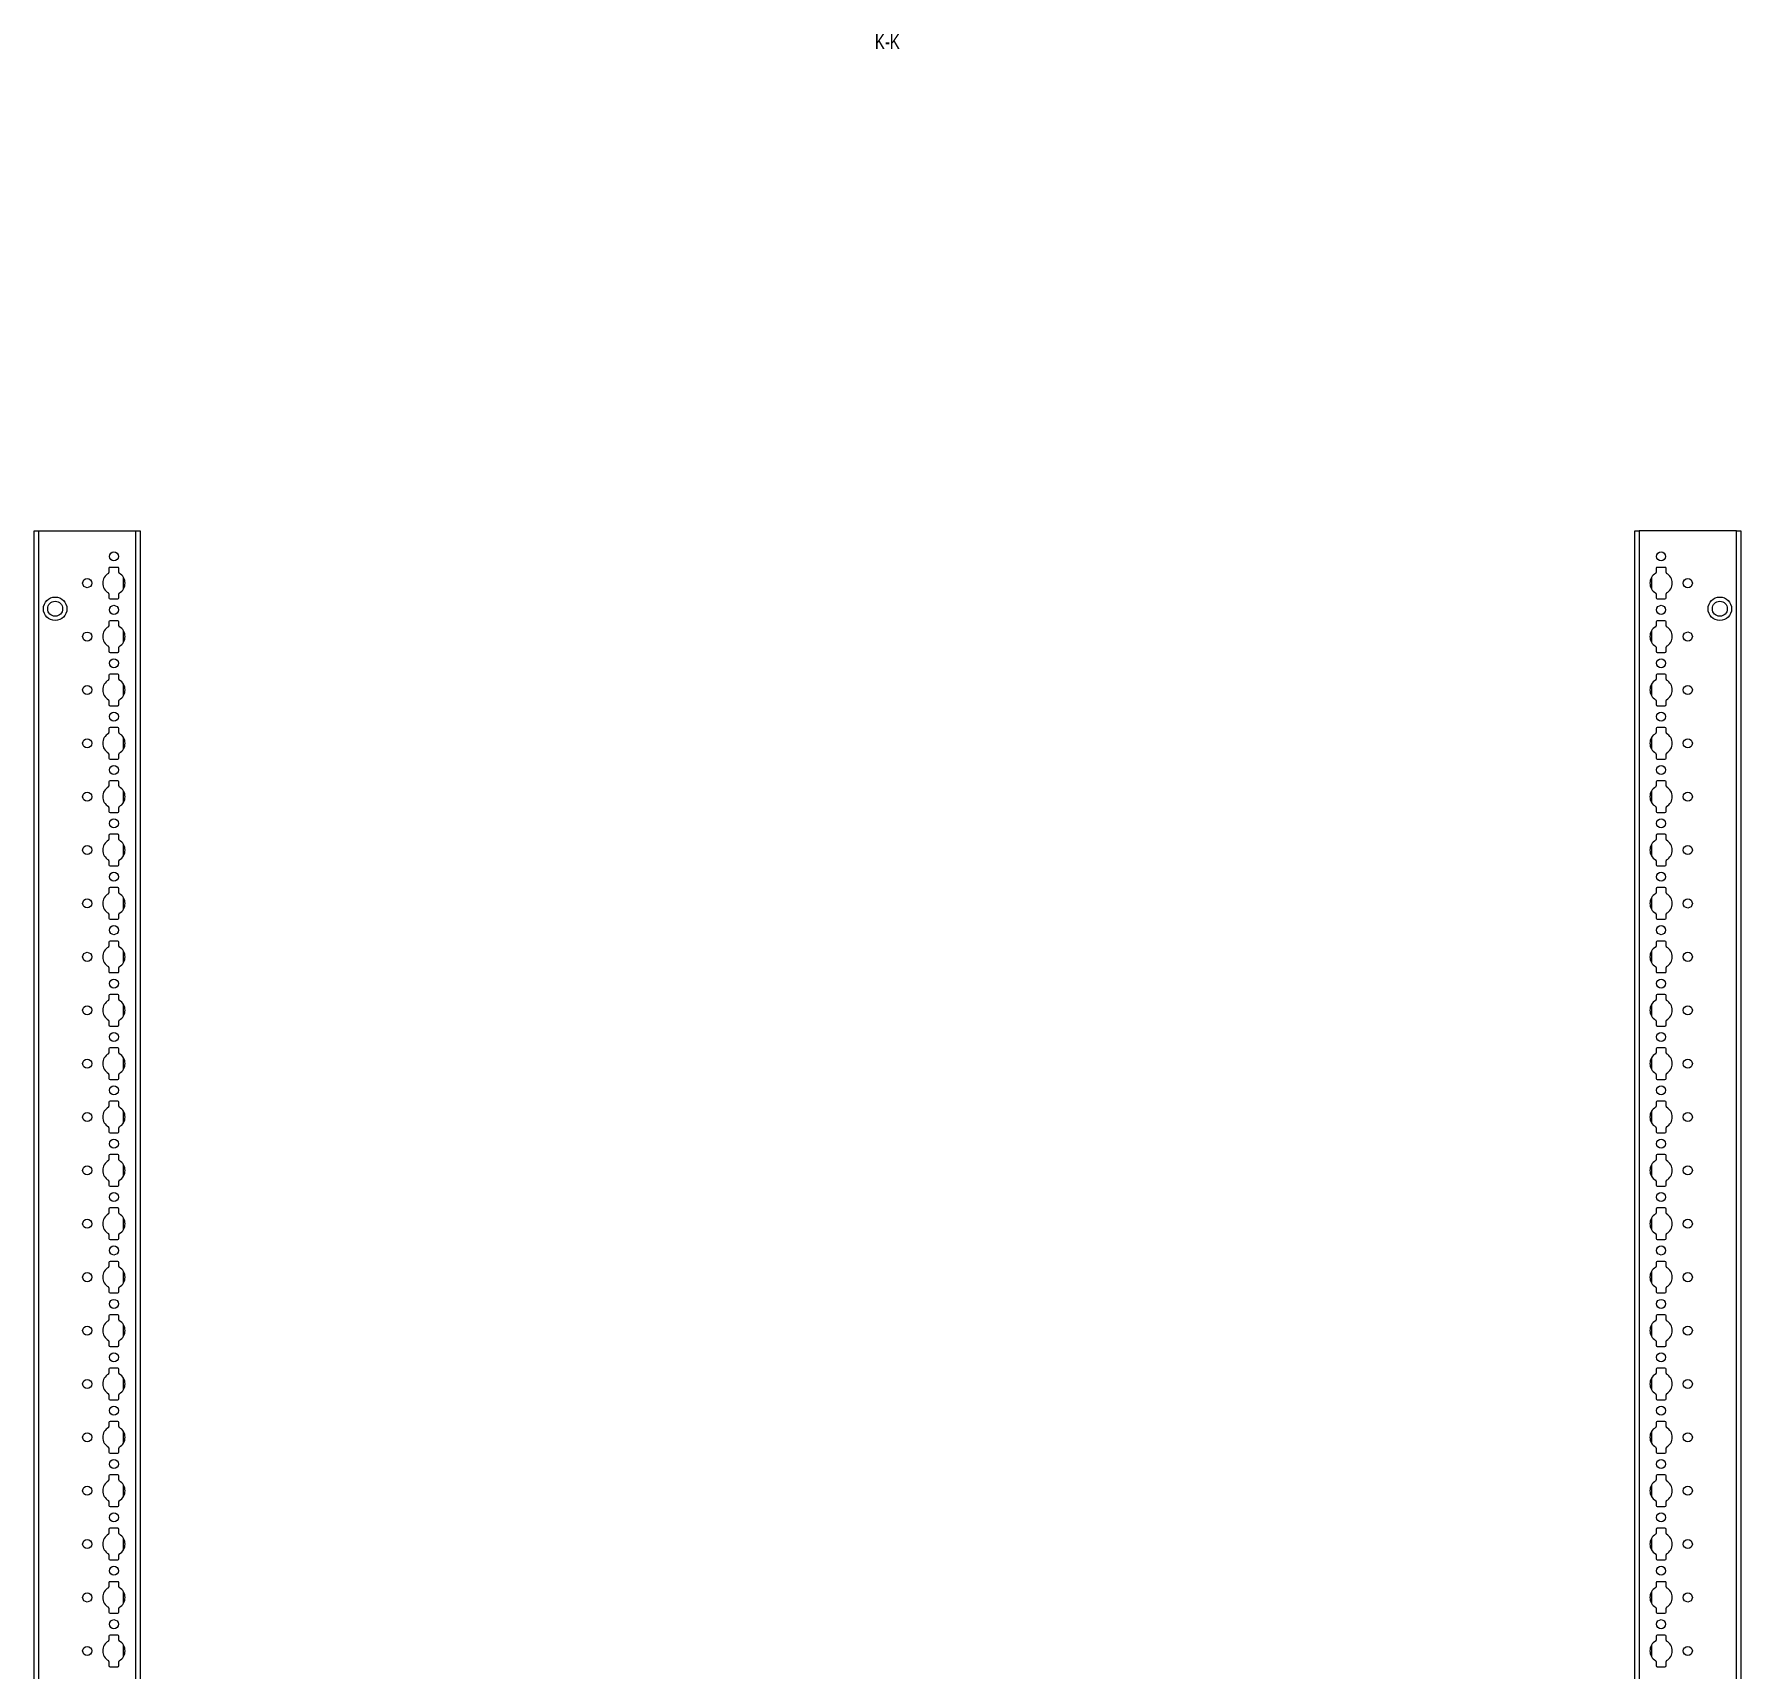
# Model space of a CAD drawing. Header units: millimetres. Extents: x -199 to 3657, y -1847 to 1507.
# Drawn here: x 2858 to 3657, y -86 to 680 of the extents above; entities that cross this region are included whole.
import ezdxf

# ---------------------------------------------------------------- set-up
doc = ezdxf.new("R2010")
doc.units = ezdxf.units.MM
doc.layers.add('FORMAT', color=7, linetype='Continuous')
doc.styles.add('SLDTEXTSTYLE0', font='TXT', dxfattribs={"width": 0.75})

msp = doc.modelspace()

# ---------------------------------------------------------------- linework, layer by layer
at = {"color": 7, "linetype": 'Continuous', "lineweight": 25}
for p, q in [((2857.73, -851.79), (2857.73, 447.21)), ((2857.73, 447.21), (2859.73, 447.21)), ((2859.73, 447.21), (2905.43, 447.21)), ((2905.43, 447.21), (2907.43, 447.21)), ((2907.43, 447.21), (2907.43, -851.79)), ((3607.43, -851.79), (3607.43, 447.21)), ((3607.43, 447.21), (3609.43, 447.21)), ((3655.13, 447.21), (3609.43, 447.21)), ((3655.13, 447.21), (3657.13, 447.21)), ((3657.13, 447.21), (3657.13, -851.79)), ((2892.78, 429.61), (2892.78, 427.73)), ((2896.88, 430.11), (2893.28, 430.11)), ((2897.38, 427.73), (2897.38, 429.61)), ((3617.48, 429.61), (3617.48, 427.73)), ((3621.58, 430.11), (3617.98, 430.11)), ((3622.08, 427.73), (3622.08, 429.61)), ((2892.78, 417.68), (2892.78, 415.81)), ((2897.38, 415.81), (2897.38, 417.68)), ((3617.48, 417.68), (3617.48, 415.81)), ((3622.08, 415.81), (3622.08, 417.68)), ((2893.28, 415.31), (2896.88, 415.31)), ((3617.98, 415.31), (3621.58, 415.31)), ((2892.78, 404.61), (2892.78, 402.73)), ((2896.88, 405.11), (2893.28, 405.11)), ((2897.38, 402.73), (2897.38, 404.61)), ((3617.48, 404.61), (3617.48, 402.73)), ((3621.58, 405.11), (3617.98, 405.11)), ((3622.08, 402.73), (3622.08, 404.61)), ((2892.78, 392.68), (2892.78, 390.81)), ((2897.38, 390.81), (2897.38, 392.68)), ((3617.48, 392.68), (3617.48, 390.81)), ((3622.08, 390.81), (3622.08, 392.68)), ((2893.28, 390.31), (2896.88, 390.31)), ((3617.98, 390.31), (3621.58, 390.31)), ((2892.78, 379.61), (2892.78, 377.73)), ((2896.88, 380.11), (2893.28, 380.11)), ((2897.38, 377.73), (2897.38, 379.61)), ((3617.48, 379.61), (3617.48, 377.73)), ((3621.58, 380.11), (3617.98, 380.11)), ((3622.08, 377.73), (3622.08, 379.61)), ((2892.78, 367.68), (2892.78, 365.81)), ((2893.28, 365.31), (2896.88, 365.31)), ((2897.38, 365.81), (2897.38, 367.68)), ((3617.48, 367.68), (3617.48, 365.81)), ((3617.98, 365.31), (3621.58, 365.31)), ((3622.08, 365.81), (3622.08, 367.68)), ((2892.78, 354.61), (2892.78, 352.73)), ((2896.88, 355.11), (2893.28, 355.11)), ((2897.38, 352.73), (2897.38, 354.61)), ((3617.48, 354.61), (3617.48, 352.73)), ((3621.58, 355.11), (3617.98, 355.11)), ((3622.08, 352.73), (3622.08, 354.61)), ((2892.78, 342.68), (2892.78, 340.81)), ((2893.28, 340.31), (2896.88, 340.31)), ((2897.38, 340.81), (2897.38, 342.68)), ((3617.48, 342.68), (3617.48, 340.81)), ((3617.98, 340.31), (3621.58, 340.31)), ((3622.08, 340.81), (3622.08, 342.68)), ((2892.78, 329.61), (2892.78, 327.73)), ((2896.88, 330.11), (2893.28, 330.11)), ((2897.38, 327.73), (2897.38, 329.61)), ((3617.48, 329.61), (3617.48, 327.73)), ((3621.58, 330.11), (3617.98, 330.11)), ((3622.08, 327.73), (3622.08, 329.61)), ((2892.78, 317.68), (2892.78, 315.81)), ((2893.28, 315.31), (2896.88, 315.31)), ((2897.38, 315.81), (2897.38, 317.68)), ((3617.48, 317.68), (3617.48, 315.81)), ((3617.98, 315.31), (3621.58, 315.31)), ((3622.08, 315.81), (3622.08, 317.68)), ((2892.78, 304.61), (2892.78, 302.73)), ((2896.88, 305.11), (2893.28, 305.11)), ((2897.38, 302.73), (2897.38, 304.61)), ((3617.48, 304.61), (3617.48, 302.73)), ((3621.58, 305.11), (3617.98, 305.11)), ((3622.08, 302.73), (3622.08, 304.61)), ((2892.78, 292.68), (2892.78, 290.81)), ((2893.28, 290.31), (2896.88, 290.31)), ((2897.38, 290.81), (2897.38, 292.68)), ((3617.48, 292.68), (3617.48, 290.81)), ((3617.98, 290.31), (3621.58, 290.31)), ((3622.08, 290.81), (3622.08, 292.68)), ((2896.88, 280.11), (2893.28, 280.11)), ((3621.58, 280.11), (3617.98, 280.11)), ((2892.78, 279.61), (2892.78, 277.73)), ((2897.38, 277.73), (2897.38, 279.61)), ((3617.48, 279.61), (3617.48, 277.73)), ((3622.08, 277.73), (3622.08, 279.61)), ((2892.78, 267.68), (2892.78, 265.81)), ((2893.28, 265.31), (2896.88, 265.31)), ((2897.38, 265.81), (2897.38, 267.68)), ((3617.48, 267.68), (3617.48, 265.81)), ((3617.98, 265.31), (3621.58, 265.31)), ((3622.08, 265.81), (3622.08, 267.68)), ((2892.78, 254.61), (2892.78, 252.73)), ((2896.88, 255.11), (2893.28, 255.11)), ((2897.38, 252.73), (2897.38, 254.61)), ((3617.48, 254.61), (3617.48, 252.73)), ((3621.58, 255.11), (3617.98, 255.11)), ((3622.08, 252.73), (3622.08, 254.61)), ((2892.78, 242.68), (2892.78, 240.81)), ((2893.28, 240.31), (2896.88, 240.31)), ((2897.38, 240.81), (2897.38, 242.68)), ((3617.48, 242.68), (3617.48, 240.81)), ((3617.98, 240.31), (3621.58, 240.31)), ((3622.08, 240.81), (3622.08, 242.68)), ((2892.78, 229.61), (2892.78, 227.73)), ((2896.88, 230.11), (2893.28, 230.11)), ((2897.38, 227.73), (2897.38, 229.61)), ((3617.48, 229.61), (3617.48, 227.73)), ((3621.58, 230.11), (3617.98, 230.11)), ((3622.08, 227.73), (3622.08, 229.61)), ((2892.78, 217.68), (2892.78, 215.81)), ((2897.38, 215.81), (2897.38, 217.68)), ((3617.48, 217.68), (3617.48, 215.81)), ((3622.08, 215.81), (3622.08, 217.68)), ((2893.28, 215.31), (2896.88, 215.31)), ((3617.98, 215.31), (3621.58, 215.31)), ((2892.78, 204.61), (2892.78, 202.73)), ((2896.88, 205.11), (2893.28, 205.11)), ((2897.38, 202.73), (2897.38, 204.61)), ((3617.48, 204.61), (3617.48, 202.73)), ((3621.58, 205.11), (3617.98, 205.11)), ((3622.08, 202.73), (3622.08, 204.61)), ((2892.78, 192.68), (2892.78, 190.81)), ((2897.38, 190.81), (2897.38, 192.68)), ((3617.48, 192.68), (3617.48, 190.81)), ((3622.08, 190.81), (3622.08, 192.68)), ((2893.28, 190.31), (2896.88, 190.31)), ((3617.98, 190.31), (3621.58, 190.31)), ((2892.78, 179.61), (2892.78, 177.73)), ((2896.88, 180.11), (2893.28, 180.11)), ((2897.38, 177.73), (2897.38, 179.61)), ((3617.48, 179.61), (3617.48, 177.73)), ((3621.58, 180.11), (3617.98, 180.11)), ((3622.08, 177.73), (3622.08, 179.61)), ((2892.78, 167.68), (2892.78, 165.81)), ((2893.28, 165.31), (2896.88, 165.31)), ((2897.38, 165.81), (2897.38, 167.68)), ((3617.48, 167.68), (3617.48, 165.81)), ((3617.98, 165.31), (3621.58, 165.31)), ((3622.08, 165.81), (3622.08, 167.68)), ((2892.78, 154.61), (2892.78, 152.73)), ((2896.88, 155.11), (2893.28, 155.11)), ((2897.38, 152.73), (2897.38, 154.61)), ((3617.48, 154.61), (3617.48, 152.73)), ((3621.58, 155.11), (3617.98, 155.11)), ((3622.08, 152.73), (3622.08, 154.61)), ((2892.78, 142.68), (2892.78, 140.81)), ((2893.28, 140.31), (2896.88, 140.31)), ((2897.38, 140.81), (2897.38, 142.68)), ((3617.48, 142.68), (3617.48, 140.81)), ((3617.98, 140.31), (3621.58, 140.31)), ((3622.08, 140.81), (3622.08, 142.68)), ((2892.78, 129.61), (2892.78, 127.73)), ((2896.88, 130.11), (2893.28, 130.11)), ((2897.38, 127.73), (2897.38, 129.61)), ((3617.48, 129.61), (3617.48, 127.73)), ((3621.58, 130.11), (3617.98, 130.11)), ((3622.08, 127.73), (3622.08, 129.61)), ((2892.78, 117.68), (2892.78, 115.81)), ((2893.28, 115.31), (2896.88, 115.31)), ((2897.38, 115.81), (2897.38, 117.68)), ((3617.48, 117.68), (3617.48, 115.81)), ((3617.98, 115.31), (3621.58, 115.31)), ((3622.08, 115.81), (3622.08, 117.68)), ((2892.78, 104.61), (2892.78, 102.73)), ((2896.88, 105.11), (2893.28, 105.11)), ((2897.38, 102.73), (2897.38, 104.61)), ((3617.48, 104.61), (3617.48, 102.73)), ((3621.58, 105.11), (3617.98, 105.11)), ((3622.08, 102.73), (3622.08, 104.61)), ((2892.78, 92.68), (2892.78, 90.81)), ((2893.28, 90.31), (2896.88, 90.31)), ((2897.38, 90.81), (2897.38, 92.68)), ((3617.48, 92.68), (3617.48, 90.81)), ((3617.98, 90.31), (3621.58, 90.31)), ((3622.08, 90.81), (3622.08, 92.68)), ((2896.88, 80.11), (2893.28, 80.11)), ((3621.58, 80.11), (3617.98, 80.11)), ((2892.78, 79.61), (2892.78, 77.73)), ((2897.38, 77.73), (2897.38, 79.61)), ((3617.48, 79.61), (3617.48, 77.73)), ((3622.08, 77.73), (3622.08, 79.61)), ((2892.78, 67.68), (2892.78, 65.81)), ((2893.28, 65.31), (2896.88, 65.31)), ((2897.38, 65.81), (2897.38, 67.68)), ((3617.48, 67.68), (3617.48, 65.81)), ((3617.98, 65.31), (3621.58, 65.31)), ((3622.08, 65.81), (3622.08, 67.68)), ((2892.78, 54.61), (2892.78, 52.73)), ((2896.88, 55.11), (2893.28, 55.11)), ((2897.38, 52.73), (2897.38, 54.61)), ((3617.48, 54.61), (3617.48, 52.73)), ((3621.58, 55.11), (3617.98, 55.11)), ((3622.08, 52.73), (3622.08, 54.61)), ((2892.78, 42.68), (2892.78, 40.81)), ((2893.28, 40.31), (2896.88, 40.31)), ((2897.38, 40.81), (2897.38, 42.68)), ((3617.48, 42.68), (3617.48, 40.81)), ((3617.98, 40.31), (3621.58, 40.31)), ((3622.08, 40.81), (3622.08, 42.68)), ((2892.78, 29.61), (2892.78, 27.73)), ((2896.88, 30.11), (2893.28, 30.11)), ((2897.38, 27.73), (2897.38, 29.61)), ((3617.48, 29.61), (3617.48, 27.73)), ((3621.58, 30.11), (3617.98, 30.11)), ((3622.08, 27.73), (3622.08, 29.61)), ((2892.78, 17.68), (2892.78, 15.81)), ((2897.38, 15.81), (2897.38, 17.68)), ((3617.48, 17.68), (3617.48, 15.81)), ((3622.08, 15.81), (3622.08, 17.68)), ((2893.28, 15.31), (2896.88, 15.31)), ((3617.98, 15.31), (3621.58, 15.31)), ((2892.78, 4.61), (2892.78, 2.73)), ((2896.88, 5.11), (2893.28, 5.11)), ((2897.38, 2.73), (2897.38, 4.61)), ((3617.48, 4.61), (3617.48, 2.73)), ((3621.58, 5.11), (3617.98, 5.11)), ((3622.08, 2.73), (3622.08, 4.61)), ((2892.78, -7.32), (2892.78, -9.19)), ((2897.38, -9.19), (2897.38, -7.32)), ((3617.48, -7.32), (3617.48, -9.19)), ((3622.08, -9.19), (3622.08, -7.32)), ((2893.28, -9.69), (2896.88, -9.69)), ((3617.98, -9.69), (3621.58, -9.69)), ((2892.78, -20.39), (2892.78, -22.27)), ((2896.88, -19.89), (2893.28, -19.89)), ((2897.38, -22.27), (2897.38, -20.39)), ((3617.48, -20.39), (3617.48, -22.27)), ((3621.58, -19.89), (3617.98, -19.89)), ((3622.08, -22.27), (3622.08, -20.39)), ((2892.78, -32.32), (2892.78, -34.19)), ((2893.28, -34.69), (2896.88, -34.69)), ((2897.38, -34.19), (2897.38, -32.32)), ((3617.48, -32.32), (3617.48, -34.19)), ((3617.98, -34.69), (3621.58, -34.69)), ((3622.08, -34.19), (3622.08, -32.32)), ((2892.78, -45.39), (2892.78, -47.27)), ((2896.88, -44.89), (2893.28, -44.89)), ((2897.38, -47.27), (2897.38, -45.39)), ((3617.48, -45.39), (3617.48, -47.27)), ((3621.58, -44.89), (3617.98, -44.89)), ((3622.08, -47.27), (3622.08, -45.39)), ((2892.78, -57.32), (2892.78, -59.19)), ((2893.28, -59.69), (2896.88, -59.69)), ((2897.38, -59.19), (2897.38, -57.32)), ((3617.48, -57.32), (3617.48, -59.19)), ((3617.98, -59.69), (3621.58, -59.69)), ((3622.08, -59.19), (3622.08, -57.32)), ((2892.78, -70.39), (2892.78, -72.27)), ((2896.88, -69.89), (2893.28, -69.89)), ((2897.38, -72.27), (2897.38, -70.39)), ((3617.48, -70.39), (3617.48, -72.27)), ((3621.58, -69.89), (3617.98, -69.89)), ((3622.08, -72.27), (3622.08, -70.39)), ((2892.78, -82.32), (2892.78, -84.19)), ((2893.28, -84.69), (2896.88, -84.69)), ((2897.38, -84.19), (2897.38, -82.32)), ((3617.48, -82.32), (3617.48, -84.19)), ((3617.98, -84.69), (3621.58, -84.69)), ((3622.08, -84.19), (3622.08, -82.32))]:
    msp.add_line(p, q, dxfattribs=at)
at = {"color": 8, "linetype": 'Continuous', "lineweight": 18}
for p, q in [((2859.73, 447.21), (2859.73, -851.79)), ((2905.43, -851.79), (2905.43, 447.21)), ((3609.43, 447.21), (3609.43, -851.79)), ((3655.13, -851.79), (3655.13, 447.21)), ((2899.58, 420), (2899.58, 425.41)), ((3615.28, 425.41), (3615.28, 420)), ((2899.58, 395), (2899.58, 400.41)), ((3615.28, 400.41), (3615.28, 395)), ((2899.58, 370), (2899.58, 375.41)), ((3615.28, 375.41), (3615.28, 370)), ((2899.58, 345), (2899.58, 350.41)), ((3615.28, 350.41), (3615.28, 345)), ((2899.58, 320), (2899.58, 325.41)), ((3615.28, 325.41), (3615.28, 320)), ((2899.58, 295), (2899.58, 300.41)), ((3615.28, 300.41), (3615.28, 295)), ((2899.58, 270), (2899.58, 275.41)), ((3615.28, 275.41), (3615.28, 270)), ((2899.58, 245), (2899.58, 250.41)), ((3615.28, 250.41), (3615.28, 245)), ((2899.58, 220), (2899.58, 225.41)), ((3615.28, 225.41), (3615.28, 220)), ((2899.58, 195), (2899.58, 200.41)), ((3615.28, 200.41), (3615.28, 195)), ((2899.58, 170), (2899.58, 175.41)), ((3615.28, 175.41), (3615.28, 170)), ((2899.58, 145), (2899.58, 150.41)), ((3615.28, 150.41), (3615.28, 145)), ((2899.58, 120), (2899.58, 125.41)), ((3615.28, 125.41), (3615.28, 120)), ((2899.58, 95), (2899.58, 100.41)), ((3615.28, 100.41), (3615.28, 95)), ((2899.58, 70), (2899.58, 75.41)), ((3615.28, 75.41), (3615.28, 70)), ((2899.58, 45), (2899.58, 50.41)), ((3615.28, 50.41), (3615.28, 45)), ((2899.58, 20), (2899.58, 25.41)), ((3615.28, 25.41), (3615.28, 20)), ((2899.58, -5), (2899.58, 0.41)), ((3615.28, 0.41), (3615.28, -5)), ((2899.58, -30), (2899.58, -24.59)), ((3615.28, -24.59), (3615.28, -30)), ((2899.58, -55), (2899.58, -49.59)), ((3615.28, -49.59), (3615.28, -55)), ((2899.58, -80), (2899.58, -74.59)), ((3615.28, -74.59), (3615.28, -80))]:
    msp.add_line(p, q, dxfattribs=at)
at = {"color": 7, "linetype": 'Continuous', "lineweight": 25}
for centre, radius in [((2895.08, 435.21), 2.12), ((3619.78, 435.21), 2.12), ((2882.58, 422.71), 2.12), ((3632.28, 422.71), 2.13), ((2867.58, 410.71), 5.5), ((3647.28, 410.71), 5.5), ((2867.58, 410.71), 3.5), ((2895.08, 410.21), 2.12), ((3619.78, 410.21), 2.12), ((3647.28, 410.71), 3.5), ((2882.58, 397.71), 2.12), ((3632.28, 397.71), 2.13), ((2895.08, 385.21), 2.12), ((3619.78, 385.21), 2.12), ((2882.58, 372.71), 2.12), ((3632.28, 372.71), 2.13), ((2895.08, 360.21), 2.12), ((3619.78, 360.21), 2.12), ((2882.58, 347.71), 2.12), ((3632.28, 347.71), 2.13), ((2895.08, 335.21), 2.12), ((3619.78, 335.21), 2.12), ((2882.58, 322.71), 2.12), ((3632.28, 322.71), 2.13), ((2895.08, 310.21), 2.12), ((3619.78, 310.21), 2.12), ((2882.58, 297.71), 2.12), ((3632.28, 297.71), 2.13), ((2895.08, 285.21), 2.12), ((3619.78, 285.21), 2.12), ((2882.58, 272.71), 2.12), ((3632.28, 272.71), 2.13), ((2895.08, 260.21), 2.12), ((3619.78, 260.21), 2.12), ((2882.58, 247.71), 2.12), ((3632.28, 247.71), 2.13), ((2895.08, 235.21), 2.12), ((3619.78, 235.21), 2.12), ((2882.58, 222.71), 2.12), ((3632.28, 222.71), 2.13), ((2895.08, 210.21), 2.12), ((3619.78, 210.21), 2.12), ((2882.58, 197.71), 2.12), ((3632.28, 197.71), 2.12), ((2895.08, 185.21), 2.12), ((3619.78, 185.21), 2.12), ((2882.58, 172.71), 2.12), ((3632.28, 172.71), 2.12), ((2895.08, 160.21), 2.12), ((3619.78, 160.21), 2.12), ((2882.58, 147.71), 2.12), ((3632.28, 147.71), 2.12), ((2895.08, 135.21), 2.12), ((3619.78, 135.21), 2.12), ((2882.58, 122.71), 2.12), ((3632.28, 122.71), 2.12), ((2895.08, 110.21), 2.12), ((3619.78, 110.21), 2.12), ((2882.58, 97.71), 2.12), ((3632.28, 97.71), 2.12), ((2895.08, 85.21), 2.12), ((3619.78, 85.21), 2.12), ((2882.58, 72.71), 2.12), ((3632.28, 72.71), 2.12), ((2895.08, 60.21), 2.12), ((3619.78, 60.21), 2.12), ((2882.58, 47.71), 2.12), ((3632.28, 47.71), 2.12), ((2895.08, 35.21), 2.12), ((3619.78, 35.21), 2.12), ((2882.58, 22.71), 2.12), ((3632.28, 22.71), 2.12), ((2895.08, 10.21), 2.12), ((3619.78, 10.21), 2.12), ((2882.58, -2.29), 2.12), ((3632.28, -2.29), 2.12), ((2895.08, -14.79), 2.12), ((3619.78, -14.79), 2.12), ((2882.58, -27.29), 2.12), ((3632.28, -27.29), 2.12), ((2895.08, -39.79), 2.12), ((3619.78, -39.79), 2.12), ((2882.58, -52.29), 2.12), ((3632.28, -52.29), 2.12), ((2895.08, -64.79), 2.12), ((3619.78, -64.79), 2.12), ((2882.58, -77.29), 2.12), ((3632.28, -77.29), 2.12)]:
    msp.add_circle(centre, radius, dxfattribs=at)
for centre, radius, start, end in [((2895.08, 422.71), 5.25, 119.14074, 240.85926), ((2892.28, 427.73), 0.5, 299.14074, 0), ((2893.28, 429.61), 0.5, 90, 180), ((2896.88, 429.61), 0.5, 0, 90), ((2897.88, 427.73), 0.5, 180, 240.85926), ((2895.08, 422.71), 5.25, 299.14074, 60.85926), ((3619.78, 422.71), 5.25, 119.14074, 240.85926), ((3616.98, 427.73), 0.5, 299.14074, 0), ((3617.98, 429.61), 0.5, 90, 180), ((3621.58, 429.61), 0.5, 360, 90), ((3622.58, 427.73), 0.5, 180, 240.85926), ((3619.78, 422.71), 5.25, 299.14074, 60.85926), ((2892.28, 417.68), 0.5, 0, 60.85926), ((2893.28, 415.81), 0.5, 180, 270), ((2896.88, 415.81), 0.5, 270, 0), ((2897.88, 417.68), 0.5, 119.14074, 180), ((3616.98, 417.68), 0.5, 0, 60.85926), ((3617.98, 415.81), 0.5, 180, 270), ((3621.58, 415.81), 0.5, 270, 0), ((3622.58, 417.68), 0.5, 119.14074, 180), ((2895.08, 397.71), 5.25, 119.14074, 240.85926), ((2892.28, 402.73), 0.5, 299.14074, 0), ((2893.28, 404.61), 0.5, 90, 180), ((2896.88, 404.61), 0.5, 0, 90), ((2897.88, 402.73), 0.5, 180, 240.85926), ((2895.08, 397.71), 5.25, 299.14074, 60.85926), ((3619.78, 397.71), 5.25, 119.14074, 240.85926), ((3616.98, 402.73), 0.5, 299.14074, 0), ((3617.98, 404.61), 0.5, 90, 180), ((3621.58, 404.61), 0.5, 0, 90), ((3622.58, 402.73), 0.5, 180, 240.85926), ((3619.78, 397.71), 5.25, 299.14074, 60.85926), ((2892.28, 392.68), 0.5, 0, 60.85926), ((2897.88, 392.68), 0.5, 119.14074, 180), ((3616.98, 392.68), 0.5, 0, 60.85926), ((3622.58, 392.68), 0.5, 119.14074, 180), ((2893.28, 390.81), 0.5, 180, 270), ((2896.88, 390.81), 0.5, 270, 0), ((3617.98, 390.81), 0.5, 180, 270), ((3621.58, 390.81), 0.5, 270, 0), ((2895.08, 372.71), 5.25, 119.14074, 240.85926), ((2892.28, 377.73), 0.5, 299.14074, 0), ((2893.28, 379.61), 0.5, 90, 180), ((2896.88, 379.61), 0.5, 0, 90), ((2897.88, 377.73), 0.5, 180, 240.85926), ((2895.08, 372.71), 5.25, 299.14074, 60.85926), ((3619.78, 372.71), 5.25, 119.14074, 240.85926), ((3616.98, 377.73), 0.5, 299.14074, 0), ((3617.98, 379.61), 0.5, 90, 180), ((3621.58, 379.61), 0.5, 0, 90), ((3622.58, 377.73), 0.5, 180, 240.85926), ((3619.78, 372.71), 5.25, 299.14074, 60.85926), ((2892.28, 367.68), 0.5, 0, 60.85926), ((2897.88, 367.68), 0.5, 119.14074, 180), ((3616.98, 367.68), 0.5, 0, 60.85926), ((3622.58, 367.68), 0.5, 119.14074, 180), ((2893.28, 365.81), 0.5, 180, 270), ((2896.88, 365.81), 0.5, 270, 0), ((3617.98, 365.81), 0.5, 180, 270), ((3621.58, 365.81), 0.5, 270, 0), ((2895.08, 347.71), 5.25, 119.14074, 240.85926), ((2892.28, 352.73), 0.5, 299.14074, 0), ((2893.28, 354.61), 0.5, 90, 180), ((2896.88, 354.61), 0.5, 0, 90), ((2897.88, 352.73), 0.5, 180, 240.85926), ((2895.08, 347.71), 5.25, 299.14074, 60.85926), ((3619.78, 347.71), 5.25, 119.14074, 240.85926), ((3616.98, 352.73), 0.5, 299.14074, 0), ((3617.98, 354.61), 0.5, 90, 180), ((3621.58, 354.61), 0.5, 0, 90), ((3622.58, 352.73), 0.5, 180, 240.85926), ((3619.78, 347.71), 5.25, 299.14074, 60.85926), ((2892.28, 342.68), 0.5, 0, 60.85926), ((2893.28, 340.81), 0.5, 180, 270), ((2896.88, 340.81), 0.5, 270, 0), ((2897.88, 342.68), 0.5, 119.14074, 180), ((3616.98, 342.68), 0.5, 0, 60.85926), ((3617.98, 340.81), 0.5, 180, 270), ((3621.58, 340.81), 0.5, 270, 0), ((3622.58, 342.68), 0.5, 119.14074, 180), ((2893.28, 329.61), 0.5, 90, 180), ((2896.88, 329.61), 0.5, 0, 90), ((3617.98, 329.61), 0.5, 90, 180), ((3621.58, 329.61), 0.5, 0, 90), ((2895.08, 322.71), 5.25, 119.14074, 240.85926), ((2892.28, 327.73), 0.5, 299.14074, 0), ((2897.88, 327.73), 0.5, 180, 240.85926), ((2895.08, 322.71), 5.25, 299.14074, 60.85926), ((3619.78, 322.71), 5.25, 119.14074, 240.85926), ((3616.98, 327.73), 0.5, 299.14074, 0), ((3622.58, 327.73), 0.5, 180, 240.85926), ((3619.78, 322.71), 5.25, 299.14074, 60.85926), ((2892.28, 317.68), 0.5, 0, 60.85926), ((2893.28, 315.81), 0.5, 180, 270), ((2896.88, 315.81), 0.5, 270, 0), ((2897.88, 317.68), 0.5, 119.14074, 180), ((3616.98, 317.68), 0.5, 0, 60.85926), ((3617.98, 315.81), 0.5, 180, 270), ((3621.58, 315.81), 0.5, 270, 0), ((3622.58, 317.68), 0.5, 119.14074, 180), ((2893.28, 304.61), 0.5, 90, 180), ((2896.88, 304.61), 0.5, 0, 90), ((3617.98, 304.61), 0.5, 90, 180), ((3621.58, 304.61), 0.5, 0, 90), ((2895.08, 297.71), 5.25, 119.14074, 240.85926), ((2892.28, 302.73), 0.5, 299.14074, 0), ((2897.88, 302.73), 0.5, 180, 240.85926), ((2895.08, 297.71), 5.25, 299.14074, 60.85926), ((3619.78, 297.71), 5.25, 119.14074, 240.85926), ((3616.98, 302.73), 0.5, 299.14074, 0), ((3622.58, 302.73), 0.5, 180, 240.85926), ((3619.78, 297.71), 5.25, 299.14074, 60.85926), ((2892.28, 292.68), 0.5, 0, 60.85926), ((2893.28, 290.81), 0.5, 180, 270), ((2896.88, 290.81), 0.5, 270, 0), ((2897.88, 292.68), 0.5, 119.14074, 180), ((3616.98, 292.68), 0.5, 0, 60.85926), ((3617.98, 290.81), 0.5, 180, 270), ((3621.58, 290.81), 0.5, 270, 0), ((3622.58, 292.68), 0.5, 119.14074, 180), ((2893.28, 279.61), 0.5, 90, 180), ((2896.88, 279.61), 0.5, 0, 90), ((3617.98, 279.61), 0.5, 90, 180), ((3621.58, 279.61), 0.5, 0, 90), ((2895.08, 272.71), 5.25, 119.14074, 240.85926), ((2892.28, 277.73), 0.5, 299.14074, 0), ((2897.88, 277.73), 0.5, 180, 240.85926), ((2895.08, 272.71), 5.25, 299.14074, 60.85926), ((3619.78, 272.71), 5.25, 119.14074, 240.85926), ((3616.98, 277.73), 0.5, 299.14074, 0), ((3622.58, 277.73), 0.5, 180, 240.85926), ((3619.78, 272.71), 5.25, 299.14074, 60.85926), ((2892.28, 267.68), 0.5, 0, 60.85926), ((2893.28, 265.81), 0.5, 180, 270), ((2896.88, 265.81), 0.5, 270, 0), ((2897.88, 267.68), 0.5, 119.14074, 180), ((3616.98, 267.68), 0.5, 0, 60.85926), ((3617.98, 265.81), 0.5, 180, 270), ((3621.58, 265.81), 0.5, 270, 0), ((3622.58, 267.68), 0.5, 119.14074, 180), ((2895.08, 247.71), 5.25, 119.14074, 240.85926), ((2892.28, 252.73), 0.5, 299.14074, 0), ((2893.28, 254.61), 0.5, 90, 180), ((2896.88, 254.61), 0.5, 0, 90), ((2897.88, 252.73), 0.5, 180, 240.85926), ((2895.08, 247.71), 5.25, 299.14074, 60.85926), ((3619.78, 247.71), 5.25, 119.14074, 240.85926), ((3616.98, 252.73), 0.5, 299.14074, 0), ((3617.98, 254.61), 0.5, 90, 180), ((3621.58, 254.61), 0.5, 0, 90), ((3622.58, 252.73), 0.5, 180, 240.85926), ((3619.78, 247.71), 5.25, 299.14074, 60.85926), ((2892.28, 242.68), 0.5, 0, 60.85926), ((2893.28, 240.81), 0.5, 180, 270), ((2896.88, 240.81), 0.5, 270, 0), ((2897.88, 242.68), 0.5, 119.14074, 180), ((3616.98, 242.68), 0.5, 0, 60.85926), ((3617.98, 240.81), 0.5, 180, 270), ((3621.58, 240.81), 0.5, 270, 0), ((3622.58, 242.68), 0.5, 119.14074, 180), ((2895.08, 222.71), 5.25, 119.14074, 240.85926), ((2892.28, 227.73), 0.5, 299.14074, 0), ((2893.28, 229.61), 0.5, 90, 180), ((2896.88, 229.61), 0.5, 0, 90), ((2897.88, 227.73), 0.5, 180, 240.85926), ((2895.08, 222.71), 5.25, 299.14074, 60.85926), ((3619.78, 222.71), 5.25, 119.14074, 240.85926), ((3616.98, 227.73), 0.5, 299.14074, 0), ((3617.98, 229.61), 0.5, 90, 180), ((3621.58, 229.61), 0.5, 0, 90), ((3622.58, 227.73), 0.5, 180, 240.85926), ((3619.78, 222.71), 5.25, 299.14074, 60.85926), ((2892.28, 217.68), 0.5, 0, 60.85926), ((2897.88, 217.68), 0.5, 119.14074, 180), ((3616.98, 217.68), 0.5, 0, 60.85926), ((3622.58, 217.68), 0.5, 119.14074, 180), ((2893.28, 215.81), 0.5, 180, 270), ((2896.88, 215.81), 0.5, 270, 0), ((3617.98, 215.81), 0.5, 180, 270), ((3621.58, 215.81), 0.5, 270, 0), ((2895.08, 197.71), 5.25, 119.14074, 240.85926), ((2892.28, 202.73), 0.5, 299.14074, 0), ((2893.28, 204.61), 0.5, 90, 180), ((2896.88, 204.61), 0.5, 0, 90), ((2897.88, 202.73), 0.5, 180, 240.85926), ((2895.08, 197.71), 5.25, 299.14074, 60.85926), ((3619.78, 197.71), 5.25, 119.14074, 240.85926), ((3616.98, 202.73), 0.5, 299.14074, 0), ((3617.98, 204.61), 0.5, 90, 180), ((3621.58, 204.61), 0.5, 0, 90), ((3622.58, 202.73), 0.5, 180, 240.85926), ((3619.78, 197.71), 5.25, 299.14074, 60.85926), ((2892.28, 192.68), 0.5, 0, 60.85926), ((2897.88, 192.68), 0.5, 119.14074, 180), ((3616.98, 192.68), 0.5, 0, 60.85926), ((3622.58, 192.68), 0.5, 119.14074, 180), ((2893.28, 190.81), 0.5, 180, 270), ((2896.88, 190.81), 0.5, 270, 0), ((3617.98, 190.81), 0.5, 180, 270), ((3621.58, 190.81), 0.5, 270, 0), ((2895.08, 172.71), 5.25, 119.14074, 240.85926), ((2892.28, 177.73), 0.5, 299.14074, 0), ((2893.28, 179.61), 0.5, 90, 180), ((2896.88, 179.61), 0.5, 360, 90), ((2897.88, 177.73), 0.5, 180, 240.85926), ((2895.08, 172.71), 5.25, 299.14074, 60.85926), ((3619.78, 172.71), 5.25, 119.14074, 240.85926), ((3616.98, 177.73), 0.5, 299.14074, 0), ((3617.98, 179.61), 0.5, 90, 180), ((3621.58, 179.61), 0.5, 0, 90), ((3622.58, 177.73), 0.5, 180, 240.85926), ((3619.78, 172.71), 5.25, 299.14074, 60.85926), ((2892.28, 167.68), 0.5, 0, 60.85926), ((2897.88, 167.68), 0.5, 119.14074, 180), ((3616.98, 167.68), 0.5, 0, 60.85926), ((3622.58, 167.68), 0.5, 119.14074, 180), ((2893.28, 165.81), 0.5, 180, 270), ((2896.88, 165.81), 0.5, 270, 0), ((3617.98, 165.81), 0.5, 180, 270), ((3621.58, 165.81), 0.5, 270, 0), ((2895.08, 147.71), 5.25, 119.14074, 240.85926), ((2892.28, 152.73), 0.5, 299.14074, 0), ((2893.28, 154.61), 0.5, 90, 180), ((2896.88, 154.61), 0.5, 360, 90), ((2897.88, 152.73), 0.5, 180, 240.85926), ((2895.08, 147.71), 5.25, 299.14074, 60.85926), ((3619.78, 147.71), 5.25, 119.14074, 240.85926), ((3616.98, 152.73), 0.5, 299.14074, 0), ((3617.98, 154.61), 0.5, 90, 180), ((3621.58, 154.61), 0.5, 0, 90), ((3622.58, 152.73), 0.5, 180, 240.85926), ((3619.78, 147.71), 5.25, 299.14074, 60.85926), ((2892.28, 142.68), 0.5, 0, 60.85926), ((2893.28, 140.81), 0.5, 180, 270), ((2896.88, 140.81), 0.5, 270, 0), ((2897.88, 142.68), 0.5, 119.14074, 180), ((3616.98, 142.68), 0.5, 0, 60.85926), ((3617.98, 140.81), 0.5, 180, 270), ((3621.58, 140.81), 0.5, 270, 0), ((3622.58, 142.68), 0.5, 119.14074, 180), ((2893.28, 129.61), 0.5, 90, 180), ((2896.88, 129.61), 0.5, 0, 90), ((3617.98, 129.61), 0.5, 90, 180), ((3621.58, 129.61), 0.5, 0, 90), ((2895.08, 122.71), 5.25, 119.14074, 240.85926), ((2892.28, 127.73), 0.5, 299.14074, 0), ((2897.88, 127.73), 0.5, 180, 240.85926), ((2895.08, 122.71), 5.25, 299.14074, 60.85926), ((3619.78, 122.71), 5.25, 119.14074, 240.85926), ((3616.98, 127.73), 0.5, 299.14074, 0), ((3622.58, 127.73), 0.5, 180, 240.85926), ((3619.78, 122.71), 5.25, 299.14074, 60.85926), ((2892.28, 117.68), 0.5, 0, 60.85926), ((2893.28, 115.81), 0.5, 180, 270), ((2896.88, 115.81), 0.5, 270, 0), ((2897.88, 117.68), 0.5, 119.14074, 180), ((3616.98, 117.68), 0.5, 0, 60.85926), ((3617.98, 115.81), 0.5, 180, 270), ((3621.58, 115.81), 0.5, 270, 0), ((3622.58, 117.68), 0.5, 119.14074, 180), ((2893.28, 104.61), 0.5, 90, 180), ((2896.88, 104.61), 0.5, 0, 90), ((3617.98, 104.61), 0.5, 90, 180), ((3621.58, 104.61), 0.5, 0, 90), ((2895.08, 97.71), 5.25, 119.14074, 240.85926), ((2892.28, 102.73), 0.5, 299.14074, 0), ((2897.88, 102.73), 0.5, 180, 240.85926), ((2895.08, 97.71), 5.25, 299.14074, 60.85926), ((3619.78, 97.71), 5.25, 119.14074, 240.85926), ((3616.98, 102.73), 0.5, 299.14074, 0), ((3622.58, 102.73), 0.5, 180, 240.85926), ((3619.78, 97.71), 5.25, 299.14074, 60.85926), ((2892.28, 92.68), 0.5, 0, 60.85926), ((2893.28, 90.81), 0.5, 180, 270), ((2896.88, 90.81), 0.5, 270, 0), ((2897.88, 92.68), 0.5, 119.14074, 180), ((3616.98, 92.68), 0.5, 0, 60.85926), ((3617.98, 90.81), 0.5, 180, 270), ((3621.58, 90.81), 0.5, 270, 0), ((3622.58, 92.68), 0.5, 119.14074, 180), ((2893.28, 79.61), 0.5, 90, 180), ((2896.88, 79.61), 0.5, 0, 90), ((3617.98, 79.61), 0.5, 90, 180), ((3621.58, 79.61), 0.5, 0, 90), ((2895.08, 72.71), 5.25, 119.14074, 240.85926), ((2892.28, 77.73), 0.5, 299.14074, 0), ((2897.88, 77.73), 0.5, 180, 240.85926), ((2895.08, 72.71), 5.25, 299.14074, 60.85926), ((3619.78, 72.71), 5.25, 119.14074, 240.85926), ((3616.98, 77.73), 0.5, 299.14074, 0), ((3622.58, 77.73), 0.5, 180, 240.85926), ((3619.78, 72.71), 5.25, 299.14074, 60.85926), ((2892.28, 67.68), 0.5, 0, 60.85926), ((2893.28, 65.81), 0.5, 180, 270), ((2896.88, 65.81), 0.5, 270, 0), ((2897.88, 67.68), 0.5, 119.14074, 180), ((3616.98, 67.68), 0.5, 0, 60.85926), ((3617.98, 65.81), 0.5, 180, 270), ((3621.58, 65.81), 0.5, 270, 0), ((3622.58, 67.68), 0.5, 119.14074, 180), ((2895.08, 47.71), 5.25, 119.14074, 240.85926), ((2892.28, 52.73), 0.5, 299.14074, 0), ((2893.28, 54.61), 0.5, 90, 180), ((2896.88, 54.61), 0.5, 0, 90), ((2897.88, 52.73), 0.5, 180, 240.85926), ((2895.08, 47.71), 5.25, 299.14074, 60.85926), ((3619.78, 47.71), 5.25, 119.14074, 240.85926), ((3616.98, 52.73), 0.5, 299.14074, 0), ((3617.98, 54.61), 0.5, 90, 180), ((3621.58, 54.61), 0.5, 0, 90), ((3622.58, 52.73), 0.5, 180, 240.85926), ((3619.78, 47.71), 5.25, 299.14074, 60.85926), ((2892.28, 42.68), 0.5, 0, 60.85926), ((2893.28, 40.81), 0.5, 180, 270), ((2896.88, 40.81), 0.5, 270, 0), ((2897.88, 42.68), 0.5, 119.14074, 180), ((3616.98, 42.68), 0.5, 0, 60.85926), ((3617.98, 40.81), 0.5, 180, 270), ((3621.58, 40.81), 0.5, 270, 0), ((3622.58, 42.68), 0.5, 119.14074, 180), ((2895.08, 22.71), 5.25, 119.14074, 240.85926), ((2892.28, 27.73), 0.5, 299.14074, 0), ((2893.28, 29.61), 0.5, 90, 180), ((2896.88, 29.61), 0.5, 0, 90), ((2897.88, 27.73), 0.5, 180, 240.85926), ((2895.08, 22.71), 5.25, 299.14074, 60.85926), ((3619.78, 22.71), 5.25, 119.14074, 240.85926), ((3616.98, 27.73), 0.5, 299.14074, 0), ((3617.98, 29.61), 0.5, 90, 180), ((3621.58, 29.61), 0.5, 0, 90), ((3622.58, 27.73), 0.5, 180, 240.85926), ((3619.78, 22.71), 5.25, 299.14074, 60.85926), ((2892.28, 17.68), 0.5, 0, 60.85926), ((2897.88, 17.68), 0.5, 119.14074, 180), ((3616.98, 17.68), 0.5, 0, 60.85926), ((3622.58, 17.68), 0.5, 119.14074, 180), ((2893.28, 15.81), 0.5, 180, 270), ((2896.88, 15.81), 0.5, 270, 0), ((3617.98, 15.81), 0.5, 180, 270), ((3621.58, 15.81), 0.5, 270, 0), ((2895.08, -2.29), 5.25, 119.14074, 240.85926), ((2892.28, 2.73), 0.5, 299.14074, 0), ((2893.28, 4.61), 0.5, 90, 180), ((2896.88, 4.61), 0.5, 0, 90), ((2897.88, 2.73), 0.5, 180, 240.85926), ((2895.08, -2.29), 5.25, 299.14074, 60.85926), ((3619.78, -2.29), 5.25, 119.14074, 240.85926), ((3616.98, 2.73), 0.5, 299.14074, 0), ((3617.98, 4.61), 0.5, 90, 180), ((3621.58, 4.61), 0.5, 0, 90), ((3622.58, 2.73), 0.5, 180, 240.85926), ((3619.78, -2.29), 5.25, 299.14074, 60.85926), ((2892.28, -7.32), 0.5, 0, 60.85926), ((2897.88, -7.32), 0.5, 119.14074, 180), ((3616.98, -7.32), 0.5, 0, 60.85926), ((3622.58, -7.32), 0.5, 119.14074, 180), ((2893.28, -9.19), 0.5, 180, 270), ((2896.88, -9.19), 0.5, 270, 0), ((3617.98, -9.19), 0.5, 180, 270), ((3621.58, -9.19), 0.5, 270, 0), ((2895.08, -27.29), 5.25, 119.14074, 240.85926), ((2892.28, -22.27), 0.5, 299.14074, 0), ((2893.28, -20.39), 0.5, 90, 180), ((2896.88, -20.39), 0.5, 0, 90), ((2897.88, -22.27), 0.5, 180, 240.85926), ((2895.08, -27.29), 5.25, 299.14074, 60.85926), ((3619.78, -27.29), 5.25, 119.14074, 240.85926), ((3616.98, -22.27), 0.5, 299.14074, 0), ((3617.98, -20.39), 0.5, 90, 180), ((3621.58, -20.39), 0.5, 0, 90), ((3622.58, -22.27), 0.5, 180, 240.85926), ((3619.78, -27.29), 5.25, 299.14074, 60.85926), ((2892.28, -32.32), 0.5, 0, 60.85926), ((2897.88, -32.32), 0.5, 119.14074, 180), ((3616.98, -32.32), 0.5, 0, 60.85926), ((3622.58, -32.32), 0.5, 119.14074, 180), ((2893.28, -34.19), 0.5, 180, 270), ((2896.88, -34.19), 0.5, 270, 0), ((3617.98, -34.19), 0.5, 180, 270), ((3621.58, -34.19), 0.5, 270, 0), ((2895.08, -52.29), 5.25, 119.14074, 240.85926), ((2892.28, -47.27), 0.5, 299.14074, 0), ((2893.28, -45.39), 0.5, 90, 180), ((2896.88, -45.39), 0.5, 0, 90), ((2897.88, -47.27), 0.5, 180, 240.85926), ((2895.08, -52.29), 5.25, 299.14074, 60.85926), ((3619.78, -52.29), 5.25, 119.14074, 240.85926), ((3616.98, -47.27), 0.5, 299.14074, 0), ((3617.98, -45.39), 0.5, 90, 180), ((3621.58, -45.39), 0.5, 0, 90), ((3622.58, -47.27), 0.5, 180, 240.85926), ((3619.78, -52.29), 5.25, 299.14074, 60.85926), ((2892.28, -57.32), 0.5, 0, 60.85926), ((2893.28, -59.19), 0.5, 180, 270), ((2896.88, -59.19), 0.5, 270, 0), ((2897.88, -57.32), 0.5, 119.14074, 180), ((3616.98, -57.32), 0.5, 0, 60.85926), ((3617.98, -59.19), 0.5, 180, 270), ((3621.58, -59.19), 0.5, 270, 0), ((3622.58, -57.32), 0.5, 119.14074, 180), ((2893.28, -70.39), 0.5, 90, 180), ((2896.88, -70.39), 0.5, 0, 90), ((3617.98, -70.39), 0.5, 90, 180), ((3621.58, -70.39), 0.5, 0, 90), ((2895.08, -77.29), 5.25, 119.14074, 240.85926), ((2892.28, -72.27), 0.5, 299.14074, 0), ((2897.88, -72.27), 0.5, 180, 240.85926), ((2895.08, -77.29), 5.25, 299.14074, 60.85926), ((3619.78, -77.29), 5.25, 119.14074, 240.85926), ((3616.98, -72.27), 0.5, 299.14074, 0), ((3622.58, -72.27), 0.5, 180, 240.85926), ((3619.78, -77.29), 5.25, 299.14074, 60.85926), ((2892.28, -82.32), 0.5, 0, 60.85926), ((2893.28, -84.19), 0.5, 180, 270), ((2896.88, -84.19), 0.5, 270, 0), ((2897.88, -82.32), 0.5, 119.14074, 180), ((3616.98, -82.32), 0.5, 0, 60.85926), ((3617.98, -84.19), 0.5, 180, 270), ((3621.58, -84.19), 0.5, 270, 0), ((3622.58, -82.32), 0.5, 119.14074, 180)]:
    msp.add_arc(centre, radius, start, end, dxfattribs=at)

# ---------------------------------------------------------------- texts
at = {"layer": 'FORMAT', "insert": (3257.37, 679.8), "char_height": 7, "attachment_point": 2, "style": 'SLDTEXTSTYLE0'}
msp.add_mtext('K-K', dxfattribs=at)

doc.saveas('drawing.dxf')
